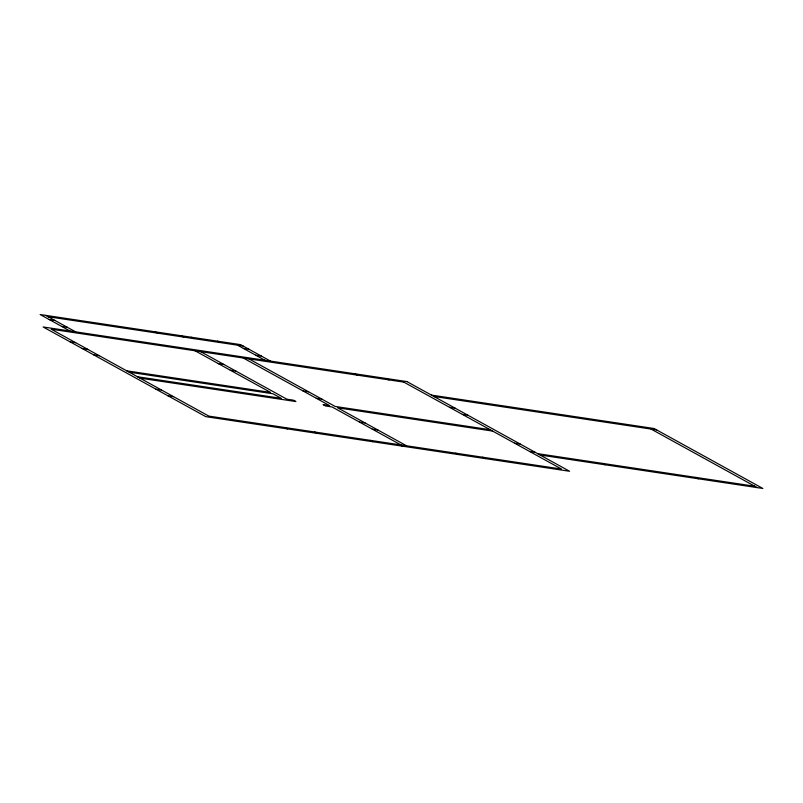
<?xml version="1.0" encoding="UTF-8"?>
<svg xmlns="http://www.w3.org/2000/svg" width="803" height="803" viewBox="0 0 803 803"><rect width="100%" height="100%" fill="white"/><g stroke="black" fill="none" stroke-linecap="round" stroke-linejoin="round"><path stroke-width="1.2" d="M48.21 316.743L243.108 346.003M243.349 348.372L248.91 349.215M49.274 319.574L54.845 320.407M255.796 355.237L261.366 356.07M61.731 326.43L67.291 327.273M431.402 395.086L654.134 428.521L762.85 488.465L540.108 455.02M218.255 363.588L223.826 364.421M70.082 341.837L75.653 342.67M433.891 396.461L656.623 429.896M230.29 370.223L235.861 371.056M82.117 348.472L87.688 349.305M449.479 407.292L455.05 408.125M93.73 354.876L99.301 355.709M462.347 414.378L467.908 415.221M303.032 390.961L308.603 391.794M316.312 398.278L321.883 399.121M126.683 370.815L270.541 392.406L195.019 350.77M129.173 372.18L273.03 393.781L281.331 398.358L137.474 376.758M490.141 429.705L335.152 406.438L248.85 358.851M139.963 378.133L295.885 401.54L293.396 400.165L286.892 399.191L200.589 351.614M492.63 431.081L337.641 407.814L406.529 445.785M155.973 389.194L161.544 390.027M514.623 443.206L520.193 444.039M359.463 422.077L365.034 422.91M168.008 395.829L173.578 396.662M529.568 451.437L535.129 452.28M537.619 453.645L754.79 486.257M372.321 429.163L377.892 429.996M651.062 429.063L757.279 487.622M695.92 477.414L698.409 478.789M602.591 463.401L605.081 464.776M386.504 378.524L388.993 379.899M354.946 373.786L357.435 375.162M482.623 457.208L485.112 458.583M455.713 453.173L458.202 454.548M270.491 361.109L240.619 344.638L40.15 314.535L70.022 331.007M237.537 345.17L264.92 360.266M217.412 341.155L219.902 342.52M243.279 358.018L329.591 405.605L323.087 404.632L325.576 405.997L332.081 406.97L400.958 444.952M400.024 444.812L402.514 446.187M191.425 337.25L193.914 338.625M181.217 335.714L183.706 337.089M370.334 440.355L372.823 441.72M155.23 331.82L157.719 333.185M314.646 431.994L317.135 433.369M284.945 427.537L287.434 428.902M45.721 315.378L75.592 331.85M406.92 381.586L43.111 326.972L205.769 416.647L569.568 471.261L406.92 381.586M403.839 382.128L51.171 329.18L208.84 416.105L561.518 469.052L403.839 382.128"/></g></svg>
